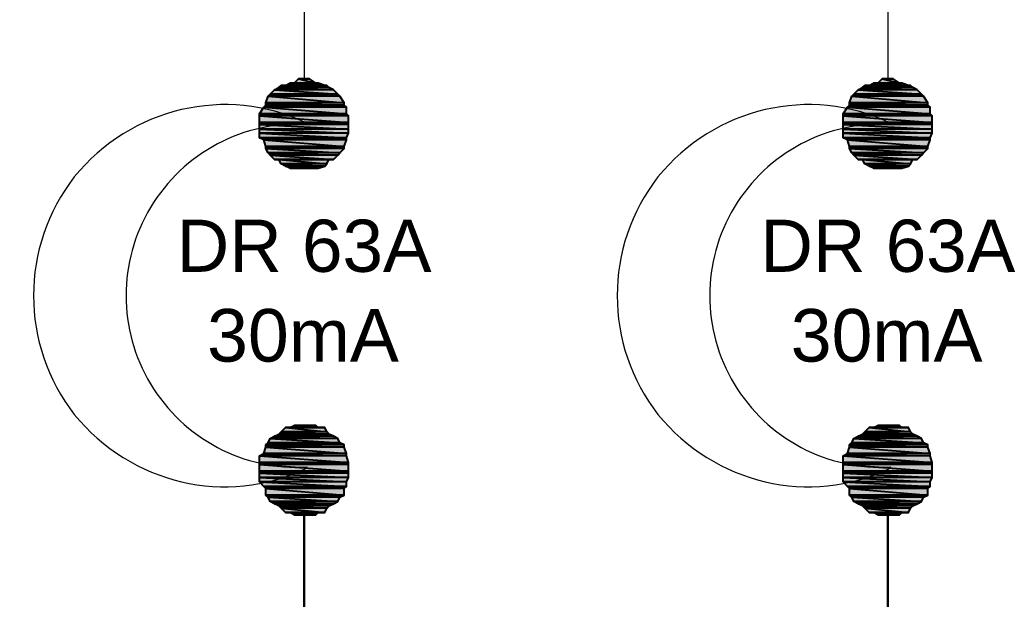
# Model space of a CAD drawing. Header units: millimetres. Extents: x 40 to 176, y -32 to 59.
# Drawn here: x 162.04 to 163.264, y 50.403 to 51.115 of the extents above; entities that cross this region are included whole.
import ezdxf

# ---------------------------------------------------------------- set-up
doc = ezdxf.new("R2010")
doc.units = ezdxf.units.MM
doc.layers.add('13 - Diagrama unifilar', color=7, linetype='Continuous', lineweight=30)
doc.styles.add('Arial0', font='arial.ttf', dxfattribs={"height": 3.14658})

msp = doc.modelspace()

# ---------------------------------------------------------------- hatches: boundary and pattern name
at = {"layer": '13 - Diagrama unifilar', "true_color": 0x000007}
h = msp.add_hatch(color=7, dxfattribs=at)
h.paths.add_polyline_path([(162.3959, 51.0425), (162.3825, 51.0425), (162.4039, 51.0372)])
h.paths.add_polyline_path([(162.3825, 51.0425), (162.4039, 51.0372), (162.3771, 51.0372)])
h = msp.add_hatch(color=7, dxfattribs=at)
h.paths.add_polyline_path([(163.1137, 51.0425), (163.1003, 51.0425), (163.1217, 51.0372)])
h.paths.add_polyline_path([(163.1003, 51.0425), (163.1217, 51.0372), (163.0949, 51.0372)])
h = msp.add_hatch(color=7, dxfattribs=at)
h.paths.add_polyline_path([(162.4253, 51.0291), (162.353, 51.0291), (162.4307, 51.0238)])
h.paths.add_polyline_path([(162.353, 51.0291), (162.4307, 51.0238), (162.3477, 51.0238)])
h = msp.add_hatch(color=7, dxfattribs=at)
h.paths.add_polyline_path([(162.4199, 51.0318), (162.3584, 51.0318), (162.4253, 51.0291)])
h.paths.add_polyline_path([(162.3584, 51.0318), (162.4253, 51.0291), (162.353, 51.0291)])
h = msp.add_hatch(color=7, dxfattribs=at)
h.paths.add_polyline_path([(162.4173, 51.0345), (162.361, 51.0345), (162.4199, 51.0318)])
h.paths.add_polyline_path([(162.361, 51.0345), (162.4199, 51.0318), (162.3584, 51.0318)])
h = msp.add_hatch(color=7, dxfattribs=at)
h.paths.add_polyline_path([(162.4066, 51.0372), (162.3718, 51.0372), (162.4146, 51.0345)])
h.paths.add_polyline_path([(162.3718, 51.0372), (162.4146, 51.0345), (162.3664, 51.0345)])
h = msp.add_hatch(color=7, dxfattribs=at)
h.paths.add_polyline_path([(163.1431, 51.0291), (163.0708, 51.0291), (163.1485, 51.0238)])
h.paths.add_polyline_path([(163.0708, 51.0291), (163.1485, 51.0238), (163.0655, 51.0238)])
h = msp.add_hatch(color=7, dxfattribs=at)
h.paths.add_polyline_path([(163.1378, 51.0318), (163.0762, 51.0318), (163.1431, 51.0291)])
h.paths.add_polyline_path([(163.0762, 51.0318), (163.1431, 51.0291), (163.0708, 51.0291)])
h = msp.add_hatch(color=7, dxfattribs=at)
h.paths.add_polyline_path([(163.1351, 51.0345), (163.0789, 51.0345), (163.1378, 51.0318)])
h.paths.add_polyline_path([(163.0789, 51.0345), (163.1378, 51.0318), (163.0762, 51.0318)])
h = msp.add_hatch(color=7, dxfattribs=at)
h.paths.add_polyline_path([(163.1244, 51.0372), (163.0896, 51.0372), (163.1324, 51.0345)])
h.paths.add_polyline_path([(163.0896, 51.0372), (163.1324, 51.0345), (163.0842, 51.0345)])
h = msp.add_hatch(color=7, dxfattribs=at)
h.paths.add_polyline_path([(162.4333, 51.0211), (162.345, 51.0211), (162.4387, 51.0131)])
h.paths.add_polyline_path([(162.345, 51.0211), (162.4387, 51.0131), (162.3423, 51.0131)])
h = msp.add_hatch(color=7, dxfattribs=at)
h.paths.add_polyline_path([(162.4307, 51.0238), (162.3477, 51.0238), (162.4333, 51.0211)])
h.paths.add_polyline_path([(162.3477, 51.0238), (162.4333, 51.0211), (162.345, 51.0211)])
h = msp.add_hatch(color=7, dxfattribs=at)
h.paths.add_polyline_path([(163.1512, 51.0211), (163.0628, 51.0211), (163.1565, 51.0131)])
h.paths.add_polyline_path([(163.0628, 51.0211), (163.1565, 51.0131), (163.0601, 51.0131)])
h = msp.add_hatch(color=7, dxfattribs=at)
h.paths.add_polyline_path([(163.1485, 51.0238), (163.0655, 51.0238), (163.1512, 51.0211)])
h.paths.add_polyline_path([(163.0655, 51.0238), (163.1512, 51.0211), (163.0628, 51.0211)])
h = msp.add_hatch(color=7, dxfattribs=at)
h.paths.add_polyline_path([(162.4414, 51.0077), (162.3396, 51.0077), (162.4414, 50.9997)])
h.paths.add_polyline_path([(162.3396, 51.0077), (162.4414, 50.9997), (162.3343, 50.9997)])
h = msp.add_hatch(color=7, dxfattribs=at)
h.paths.add_polyline_path([(162.4387, 51.0104), (162.3423, 51.0104), (162.4414, 51.0077)])
h.paths.add_polyline_path([(162.3423, 51.0104), (162.4414, 51.0077), (162.3396, 51.0077)])
h = msp.add_hatch(color=7, dxfattribs=at)
h.paths.add_polyline_path([(162.4387, 51.0131), (162.3423, 51.0131), (162.4387, 51.0104)])
h.paths.add_polyline_path([(162.3423, 51.0131), (162.4387, 51.0104), (162.3423, 51.0104)])
h = msp.add_hatch(color=7, dxfattribs=at)
h.paths.add_polyline_path([(163.1592, 51.0077), (163.0575, 51.0077), (163.1592, 50.9997)])
h.paths.add_polyline_path([(163.0575, 51.0077), (163.1592, 50.9997), (163.0521, 50.9997)])
h = msp.add_hatch(color=7, dxfattribs=at)
h.paths.add_polyline_path([(163.1565, 51.0104), (163.0601, 51.0104), (163.1592, 51.0077)])
h.paths.add_polyline_path([(163.0601, 51.0104), (163.1592, 51.0077), (163.0575, 51.0077)])
h = msp.add_hatch(color=7, dxfattribs=at)
h.paths.add_polyline_path([(163.1565, 51.0131), (163.0601, 51.0131), (163.1565, 51.0104)])
h.paths.add_polyline_path([(163.0601, 51.0131), (163.1565, 51.0104), (163.0601, 51.0104)])
h = msp.add_hatch(color=7, dxfattribs=at)
h.paths.add_polyline_path([(162.4414, 50.9997), (162.3343, 50.9997), (162.444, 50.997)])
h.paths.add_polyline_path([(162.3343, 50.9997), (162.444, 50.997), (162.3343, 50.997)])
h = msp.add_hatch(color=7, dxfattribs=at)
h.paths.add_polyline_path([(162.444, 50.997), (162.3343, 50.997), (162.444, 50.989)])
h.paths.add_polyline_path([(162.3343, 50.997), (162.444, 50.989), (162.3343, 50.989)])
h = msp.add_hatch(color=7, dxfattribs=at)
h.paths.add_polyline_path([(163.1592, 50.9997), (163.0521, 50.9997), (163.1619, 50.997)])
h.paths.add_polyline_path([(163.0521, 50.9997), (163.1619, 50.997), (163.0521, 50.997)])
h = msp.add_hatch(color=7, dxfattribs=at)
h.paths.add_polyline_path([(163.1619, 50.997), (163.0521, 50.997), (163.1619, 50.989)])
h.paths.add_polyline_path([(163.0521, 50.997), (163.1619, 50.989), (163.0521, 50.989)])
h = msp.add_hatch(color=7, dxfattribs=at)
h.paths.add_polyline_path([(162.444, 50.989), (162.3343, 50.989), (162.444, 50.9863)])
h.paths.add_polyline_path([(162.3343, 50.989), (162.444, 50.9863), (162.3343, 50.9863)])
h = msp.add_hatch(color=7, dxfattribs=at)
h.paths.add_polyline_path([(162.444, 50.9863), (162.3343, 50.9863), (162.444, 50.9809)])
h.paths.add_polyline_path([(162.3343, 50.9863), (162.444, 50.9809), (162.3343, 50.9809)])
h = msp.add_hatch(color=7, dxfattribs=at)
h.paths.add_polyline_path([(162.444, 50.9809), (162.3343, 50.9809), (162.444, 50.9756)])
h.paths.add_polyline_path([(162.3343, 50.9809), (162.444, 50.9756), (162.3343, 50.9756)])
h = msp.add_hatch(color=7, dxfattribs=at)
h.paths.add_polyline_path([(163.1619, 50.989), (163.0521, 50.989), (163.1619, 50.9863)])
h.paths.add_polyline_path([(163.0521, 50.989), (163.1619, 50.9863), (163.0521, 50.9863)])
h = msp.add_hatch(color=7, dxfattribs=at)
h.paths.add_polyline_path([(163.1619, 50.9863), (163.0521, 50.9863), (163.1619, 50.9809)])
h.paths.add_polyline_path([(163.0521, 50.9863), (163.1619, 50.9809), (163.0521, 50.9809)])
h = msp.add_hatch(color=7, dxfattribs=at)
h.paths.add_polyline_path([(163.1619, 50.9809), (163.0521, 50.9809), (163.1619, 50.9756)])
h.paths.add_polyline_path([(163.0521, 50.9809), (163.1619, 50.9756), (163.0521, 50.9756)])
h = msp.add_hatch(color=7, dxfattribs=at)
h.paths.add_polyline_path([(162.444, 50.9756), (162.3343, 50.9756), (162.4414, 50.9702)])
h.paths.add_polyline_path([(162.3343, 50.9756), (162.4414, 50.9702), (162.3343, 50.9702)])
h = msp.add_hatch(color=7, dxfattribs=at)
h.paths.add_polyline_path([(162.4414, 50.9702), (162.3343, 50.9702), (162.4414, 50.9675)])
h.paths.add_polyline_path([(162.3343, 50.9702), (162.4414, 50.9675), (162.3396, 50.9675)])
h = msp.add_hatch(color=7, dxfattribs=at)
h.paths.add_polyline_path([(162.4414, 50.9675), (162.3396, 50.9675), (162.4387, 50.9595)])
h.paths.add_polyline_path([(162.3396, 50.9675), (162.4387, 50.9595), (162.3423, 50.9595)])
h = msp.add_hatch(color=7, dxfattribs=at)
h.paths.add_polyline_path([(163.1619, 50.9756), (163.0521, 50.9756), (163.1592, 50.9702)])
h.paths.add_polyline_path([(163.0521, 50.9756), (163.1592, 50.9702), (163.0521, 50.9702)])
h = msp.add_hatch(color=7, dxfattribs=at)
h.paths.add_polyline_path([(163.1592, 50.9702), (163.0521, 50.9702), (163.1592, 50.9675)])
h.paths.add_polyline_path([(163.0521, 50.9702), (163.1592, 50.9675), (163.0575, 50.9675)])
h = msp.add_hatch(color=7, dxfattribs=at)
h.paths.add_polyline_path([(163.1592, 50.9675), (163.0575, 50.9675), (163.1565, 50.9595)])
h.paths.add_polyline_path([(163.0575, 50.9675), (163.1565, 50.9595), (163.0601, 50.9595)])
h = msp.add_hatch(color=7, dxfattribs=at)
h.paths.add_polyline_path([(162.4387, 50.9595), (162.3423, 50.9595), (162.4387, 50.9568)])
h.paths.add_polyline_path([(162.3423, 50.9595), (162.4387, 50.9568), (162.3423, 50.9568)])
h = msp.add_hatch(color=7, dxfattribs=at)
h.paths.add_polyline_path([(162.4387, 50.9568), (162.3423, 50.9568), (162.4333, 50.9515)])
h.paths.add_polyline_path([(162.3423, 50.9568), (162.4333, 50.9515), (162.345, 50.9515)])
h = msp.add_hatch(color=7, dxfattribs=at)
h.paths.add_polyline_path([(163.1565, 50.9595), (163.0601, 50.9595), (163.1565, 50.9568)])
h.paths.add_polyline_path([(163.0601, 50.9595), (163.1565, 50.9568), (163.0601, 50.9568)])
h = msp.add_hatch(color=7, dxfattribs=at)
h.paths.add_polyline_path([(163.1565, 50.9568), (163.0601, 50.9568), (163.1512, 50.9515)])
h.paths.add_polyline_path([(163.0601, 50.9568), (163.1512, 50.9515), (163.0628, 50.9515)])
h = msp.add_hatch(color=7, dxfattribs=at)
h.paths.add_polyline_path([(162.4333, 50.9515), (162.345, 50.9515), (162.4307, 50.9488)])
h.paths.add_polyline_path([(162.345, 50.9515), (162.4307, 50.9488), (162.3477, 50.9488)])
h = msp.add_hatch(color=7, dxfattribs=at)
h.paths.add_polyline_path([(162.4307, 50.9488), (162.3477, 50.9488), (162.4253, 50.9434)])
h.paths.add_polyline_path([(162.3477, 50.9488), (162.4253, 50.9434), (162.353, 50.9434)])
h = msp.add_hatch(color=7, dxfattribs=at)
h.paths.add_polyline_path([(162.4199, 50.9434), (162.3584, 50.9434), (162.4173, 50.9381)])
h.paths.add_polyline_path([(162.3584, 50.9434), (162.4173, 50.9381), (162.361, 50.9381)])
h = msp.add_hatch(color=7, dxfattribs=at)
h.paths.add_polyline_path([(163.1512, 50.9515), (163.0628, 50.9515), (163.1485, 50.9488)])
h.paths.add_polyline_path([(163.0628, 50.9515), (163.1485, 50.9488), (163.0655, 50.9488)])
h = msp.add_hatch(color=7, dxfattribs=at)
h.paths.add_polyline_path([(163.1485, 50.9488), (163.0655, 50.9488), (163.1431, 50.9434)])
h.paths.add_polyline_path([(163.0655, 50.9488), (163.1431, 50.9434), (163.0708, 50.9434)])
h = msp.add_hatch(color=7, dxfattribs=at)
h.paths.add_polyline_path([(163.1378, 50.9434), (163.0762, 50.9434), (163.1351, 50.9381)])
h.paths.add_polyline_path([(163.0762, 50.9434), (163.1351, 50.9381), (163.0789, 50.9381)])
h = msp.add_hatch(color=7, dxfattribs=at)
h.paths.add_polyline_path([(162.4173, 50.9381), (162.361, 50.9381), (162.4146, 50.9354)])
h.paths.add_polyline_path([(162.361, 50.9381), (162.4146, 50.9354), (162.3664, 50.9354)])
h = msp.add_hatch(color=7, dxfattribs=at)
h.paths.add_polyline_path([(162.4146, 50.9354), (162.3664, 50.9354), (162.4066, 50.9327)])
h.paths.add_polyline_path([(162.3664, 50.9354), (162.4066, 50.9327), (162.3718, 50.9327)])
h = msp.add_hatch(color=7, dxfattribs=at)
h.paths.add_polyline_path([(163.1351, 50.9381), (163.0789, 50.9381), (163.1324, 50.9354)])
h.paths.add_polyline_path([(163.0789, 50.9381), (163.1324, 50.9354), (163.0842, 50.9354)])
h = msp.add_hatch(color=7, dxfattribs=at)
h.paths.add_polyline_path([(163.1324, 50.9354), (163.0842, 50.9354), (163.1244, 50.9327)])
h.paths.add_polyline_path([(163.0842, 50.9354), (163.1244, 50.9327), (163.0896, 50.9327)])
h = msp.add_hatch(color=7, dxfattribs=at)
h.paths.add_polyline_path([(162.4146, 50.6141), (162.3664, 50.6141), (162.4173, 50.6088)])
h.paths.add_polyline_path([(162.3664, 50.6141), (162.4173, 50.6088), (162.361, 50.6088)])
h = msp.add_hatch(color=7, dxfattribs=at)
h.paths.add_polyline_path([(162.4039, 50.6168), (162.3771, 50.6168), (162.4066, 50.6141)])
h.paths.add_polyline_path([(162.3771, 50.6168), (162.4066, 50.6141), (162.3718, 50.6141)])
h = msp.add_hatch(color=7, dxfattribs=at)
h.paths.add_polyline_path([(163.1324, 50.6141), (163.0842, 50.6141), (163.1351, 50.6088)])
h.paths.add_polyline_path([(163.0842, 50.6141), (163.1351, 50.6088), (163.0789, 50.6088)])
h = msp.add_hatch(color=7, dxfattribs=at)
h.paths.add_polyline_path([(163.1217, 50.6168), (163.0949, 50.6168), (163.1244, 50.6141)])
h.paths.add_polyline_path([(163.0949, 50.6168), (163.1244, 50.6141), (163.0896, 50.6141)])
h = msp.add_hatch(color=7, dxfattribs=at)
h.paths.add_polyline_path([(162.4307, 50.6007), (162.3477, 50.6007), (162.4333, 50.5954)])
h.paths.add_polyline_path([(162.3477, 50.6007), (162.4333, 50.5954), (162.345, 50.5954)])
h = msp.add_hatch(color=7, dxfattribs=at)
h.paths.add_polyline_path([(162.4253, 50.6034), (162.353, 50.6034), (162.4307, 50.6007)])
h.paths.add_polyline_path([(162.353, 50.6034), (162.4307, 50.6007), (162.3477, 50.6007)])
h = msp.add_hatch(color=7, dxfattribs=at)
h.paths.add_polyline_path([(162.4199, 50.6061), (162.3584, 50.6061), (162.4253, 50.6034)])
h.paths.add_polyline_path([(162.3584, 50.6061), (162.4253, 50.6034), (162.353, 50.6034)])
h = msp.add_hatch(color=7, dxfattribs=at)
h.paths.add_polyline_path([(162.4173, 50.6088), (162.361, 50.6088), (162.4199, 50.6061)])
h.paths.add_polyline_path([(162.361, 50.6088), (162.4199, 50.6061), (162.3584, 50.6061)])
h = msp.add_hatch(color=7, dxfattribs=at)
h.paths.add_polyline_path([(163.1485, 50.6007), (163.0655, 50.6007), (163.1512, 50.5954)])
h.paths.add_polyline_path([(163.0655, 50.6007), (163.1512, 50.5954), (163.0628, 50.5954)])
h = msp.add_hatch(color=7, dxfattribs=at)
h.paths.add_polyline_path([(163.1431, 50.6034), (163.0708, 50.6034), (163.1485, 50.6007)])
h.paths.add_polyline_path([(163.0708, 50.6034), (163.1485, 50.6007), (163.0655, 50.6007)])
h = msp.add_hatch(color=7, dxfattribs=at)
h.paths.add_polyline_path([(163.1378, 50.6061), (163.0762, 50.6061), (163.1431, 50.6034)])
h.paths.add_polyline_path([(163.0762, 50.6061), (163.1431, 50.6034), (163.0708, 50.6034)])
h = msp.add_hatch(color=7, dxfattribs=at)
h.paths.add_polyline_path([(163.1351, 50.6088), (163.0789, 50.6088), (163.1378, 50.6061)])
h.paths.add_polyline_path([(163.0789, 50.6088), (163.1378, 50.6061), (163.0762, 50.6061)])
h = msp.add_hatch(color=7, dxfattribs=at)
h.paths.add_polyline_path([(162.4387, 50.59), (162.3423, 50.59), (162.4414, 50.582)])
h.paths.add_polyline_path([(162.3423, 50.59), (162.4414, 50.582), (162.3396, 50.582)])
h = msp.add_hatch(color=7, dxfattribs=at)
h.paths.add_polyline_path([(162.4333, 50.5954), (162.345, 50.5954), (162.4387, 50.5927)])
h.paths.add_polyline_path([(162.345, 50.5954), (162.4387, 50.5927), (162.3423, 50.5927)])
h = msp.add_hatch(color=7, dxfattribs=at)
h.paths.add_polyline_path([(162.4387, 50.5927), (162.3423, 50.5927), (162.4387, 50.59)])
h.paths.add_polyline_path([(162.3423, 50.5927), (162.4387, 50.59), (162.3423, 50.59)])
h = msp.add_hatch(color=7, dxfattribs=at)
h.paths.add_polyline_path([(163.1565, 50.59), (163.0601, 50.59), (163.1592, 50.582)])
h.paths.add_polyline_path([(163.0601, 50.59), (163.1592, 50.582), (163.0575, 50.582)])
h = msp.add_hatch(color=7, dxfattribs=at)
h.paths.add_polyline_path([(163.1512, 50.5954), (163.0628, 50.5954), (163.1565, 50.5927)])
h.paths.add_polyline_path([(163.0628, 50.5954), (163.1565, 50.5927), (163.0601, 50.5927)])
h = msp.add_hatch(color=7, dxfattribs=at)
h.paths.add_polyline_path([(163.1565, 50.5927), (163.0601, 50.5927), (163.1565, 50.59)])
h.paths.add_polyline_path([(163.0601, 50.5927), (163.1565, 50.59), (163.0601, 50.59)])
h = msp.add_hatch(color=7, dxfattribs=at)
h.paths.add_polyline_path([(162.4414, 50.582), (162.3396, 50.582), (162.4414, 50.5793)])
h.paths.add_polyline_path([(162.3396, 50.582), (162.4414, 50.5793), (162.3343, 50.5793)])
h = msp.add_hatch(color=7, dxfattribs=at)
h.paths.add_polyline_path([(162.4414, 50.5793), (162.3343, 50.5793), (162.444, 50.5713)])
h.paths.add_polyline_path([(162.3343, 50.5793), (162.444, 50.5713), (162.3343, 50.5713)])
h = msp.add_hatch(color=7, dxfattribs=at)
h.paths.add_polyline_path([(163.1592, 50.582), (163.0575, 50.582), (163.1592, 50.5793)])
h.paths.add_polyline_path([(163.0575, 50.582), (163.1592, 50.5793), (163.0521, 50.5793)])
h = msp.add_hatch(color=7, dxfattribs=at)
h.paths.add_polyline_path([(163.1592, 50.5793), (163.0521, 50.5793), (163.1619, 50.5713)])
h.paths.add_polyline_path([(163.0521, 50.5793), (163.1619, 50.5713), (163.0521, 50.5713)])
h = msp.add_hatch(color=7, dxfattribs=at)
h.paths.add_polyline_path([(162.444, 50.5713), (162.3343, 50.5713), (162.444, 50.5686)])
h.paths.add_polyline_path([(162.3343, 50.5713), (162.444, 50.5686), (162.3343, 50.5686)])
h = msp.add_hatch(color=7, dxfattribs=at)
h.paths.add_polyline_path([(162.444, 50.5686), (162.3343, 50.5686), (162.444, 50.5606)])
h.paths.add_polyline_path([(162.3343, 50.5686), (162.444, 50.5606), (162.3343, 50.5606)])
h = msp.add_hatch(color=7, dxfattribs=at)
h.paths.add_polyline_path([(163.1619, 50.5713), (163.0521, 50.5713), (163.1619, 50.5686)])
h.paths.add_polyline_path([(163.0521, 50.5713), (163.1619, 50.5686), (163.0521, 50.5686)])
h = msp.add_hatch(color=7, dxfattribs=at)
h.paths.add_polyline_path([(163.1619, 50.5686), (163.0521, 50.5686), (163.1619, 50.5606)])
h.paths.add_polyline_path([(163.0521, 50.5686), (163.1619, 50.5606), (163.0521, 50.5606)])
h = msp.add_hatch(color=7, dxfattribs=at)
h.paths.add_polyline_path([(162.444, 50.5606), (162.3343, 50.5606), (162.444, 50.5579)])
h.paths.add_polyline_path([(162.3343, 50.5606), (162.444, 50.5579), (162.3343, 50.5579)])
h = msp.add_hatch(color=7, dxfattribs=at)
h.paths.add_polyline_path([(162.444, 50.5579), (162.3343, 50.5579), (162.444, 50.5526)])
h.paths.add_polyline_path([(162.3343, 50.5579), (162.444, 50.5526), (162.3343, 50.5526)])
h = msp.add_hatch(color=7, dxfattribs=at)
h.paths.add_polyline_path([(162.444, 50.5526), (162.3343, 50.5526), (162.4414, 50.5472)])
h.paths.add_polyline_path([(162.3343, 50.5526), (162.4414, 50.5472), (162.3343, 50.5472)])
h = msp.add_hatch(color=7, dxfattribs=at)
h.paths.add_polyline_path([(163.1619, 50.5606), (163.0521, 50.5606), (163.1619, 50.5579)])
h.paths.add_polyline_path([(163.0521, 50.5606), (163.1619, 50.5579), (163.0521, 50.5579)])
h = msp.add_hatch(color=7, dxfattribs=at)
h.paths.add_polyline_path([(163.1619, 50.5579), (163.0521, 50.5579), (163.1619, 50.5526)])
h.paths.add_polyline_path([(163.0521, 50.5579), (163.1619, 50.5526), (163.0521, 50.5526)])
h = msp.add_hatch(color=7, dxfattribs=at)
h.paths.add_polyline_path([(163.1619, 50.5526), (163.0521, 50.5526), (163.1592, 50.5472)])
h.paths.add_polyline_path([(163.0521, 50.5526), (163.1592, 50.5472), (163.0521, 50.5472)])
h = msp.add_hatch(color=7, dxfattribs=at)
h.paths.add_polyline_path([(162.4414, 50.5472), (162.3343, 50.5472), (162.4414, 50.5418)])
h.paths.add_polyline_path([(162.3343, 50.5472), (162.4414, 50.5418), (162.3396, 50.5418)])
h = msp.add_hatch(color=7, dxfattribs=at)
h.paths.add_polyline_path([(162.4414, 50.5418), (162.3396, 50.5418), (162.4387, 50.5392)])
h.paths.add_polyline_path([(162.3396, 50.5418), (162.4387, 50.5392), (162.3423, 50.5392)])
h = msp.add_hatch(color=7, dxfattribs=at)
h.paths.add_polyline_path([(162.4387, 50.5392), (162.3423, 50.5392), (162.4387, 50.5311)])
h.paths.add_polyline_path([(162.3423, 50.5392), (162.4387, 50.5311), (162.3423, 50.5311)])
h = msp.add_hatch(color=7, dxfattribs=at)
h.paths.add_polyline_path([(163.1592, 50.5472), (163.0521, 50.5472), (163.1592, 50.5418)])
h.paths.add_polyline_path([(163.0521, 50.5472), (163.1592, 50.5418), (163.0575, 50.5418)])
h = msp.add_hatch(color=7, dxfattribs=at)
h.paths.add_polyline_path([(163.1592, 50.5418), (163.0575, 50.5418), (163.1565, 50.5392)])
h.paths.add_polyline_path([(163.0575, 50.5418), (163.1565, 50.5392), (163.0601, 50.5392)])
h = msp.add_hatch(color=7, dxfattribs=at)
h.paths.add_polyline_path([(163.1565, 50.5392), (163.0601, 50.5392), (163.1565, 50.5311)])
h.paths.add_polyline_path([(163.0601, 50.5392), (163.1565, 50.5311), (163.0601, 50.5311)])
h = msp.add_hatch(color=7, dxfattribs=at)
h.paths.add_polyline_path([(162.4387, 50.5311), (162.3423, 50.5311), (162.4333, 50.5285)])
h.paths.add_polyline_path([(162.3423, 50.5311), (162.4333, 50.5285), (162.345, 50.5285)])
h = msp.add_hatch(color=7, dxfattribs=at)
h.paths.add_polyline_path([(162.4333, 50.5285), (162.345, 50.5285), (162.4307, 50.5231)])
h.paths.add_polyline_path([(162.345, 50.5285), (162.4307, 50.5231), (162.3477, 50.5231)])
h = msp.add_hatch(color=7, dxfattribs=at)
h.paths.add_polyline_path([(163.1565, 50.5311), (163.0601, 50.5311), (163.1512, 50.5285)])
h.paths.add_polyline_path([(163.0601, 50.5311), (163.1512, 50.5285), (163.0628, 50.5285)])
h = msp.add_hatch(color=7, dxfattribs=at)
h.paths.add_polyline_path([(163.1512, 50.5285), (163.0628, 50.5285), (163.1485, 50.5231)])
h.paths.add_polyline_path([(163.0628, 50.5285), (163.1485, 50.5231), (163.0655, 50.5231)])
h = msp.add_hatch(color=7, dxfattribs=at)
h.paths.add_polyline_path([(162.4307, 50.5231), (162.3477, 50.5231), (162.4253, 50.5204)])
h.paths.add_polyline_path([(162.3477, 50.5231), (162.4253, 50.5204), (162.353, 50.5204)])
h = msp.add_hatch(color=7, dxfattribs=at)
h.paths.add_polyline_path([(162.4253, 50.5204), (162.353, 50.5204), (162.4199, 50.5177)])
h.paths.add_polyline_path([(162.353, 50.5204), (162.4199, 50.5177), (162.3584, 50.5177)])
h = msp.add_hatch(color=7, dxfattribs=at)
h.paths.add_polyline_path([(162.4199, 50.5177), (162.3584, 50.5177), (162.4173, 50.5151)])
h.paths.add_polyline_path([(162.3584, 50.5177), (162.4173, 50.5151), (162.361, 50.5151)])
h = msp.add_hatch(color=7, dxfattribs=at)
h.paths.add_polyline_path([(162.4173, 50.5151), (162.361, 50.5151), (162.4146, 50.5097)])
h.paths.add_polyline_path([(162.361, 50.5151), (162.4146, 50.5097), (162.3664, 50.5097)])
h = msp.add_hatch(color=7, dxfattribs=at)
h.paths.add_polyline_path([(163.1485, 50.5231), (163.0655, 50.5231), (163.1431, 50.5204)])
h.paths.add_polyline_path([(163.0655, 50.5231), (163.1431, 50.5204), (163.0708, 50.5204)])
h = msp.add_hatch(color=7, dxfattribs=at)
h.paths.add_polyline_path([(163.1431, 50.5204), (163.0708, 50.5204), (163.1378, 50.5177)])
h.paths.add_polyline_path([(163.0708, 50.5204), (163.1378, 50.5177), (163.0762, 50.5177)])
h = msp.add_hatch(color=7, dxfattribs=at)
h.paths.add_polyline_path([(163.1378, 50.5177), (163.0762, 50.5177), (163.1351, 50.5151)])
h.paths.add_polyline_path([(163.0762, 50.5177), (163.1351, 50.5151), (163.0789, 50.5151)])
h = msp.add_hatch(color=7, dxfattribs=at)
h.paths.add_polyline_path([(163.1351, 50.5151), (163.0789, 50.5151), (163.1324, 50.5097)])
h.paths.add_polyline_path([(163.0789, 50.5151), (163.1324, 50.5097), (163.0842, 50.5097)])
h = msp.add_hatch(color=7, dxfattribs=at)
h.paths.add_polyline_path([(162.4066, 50.5097), (162.3718, 50.5097), (162.4039, 50.507)])
h.paths.add_polyline_path([(162.3718, 50.5097), (162.4039, 50.507), (162.3771, 50.507)])
h = msp.add_hatch(color=7, dxfattribs=at)
h.paths.add_polyline_path([(163.1244, 50.5097), (163.0896, 50.5097), (163.1217, 50.507)])
h.paths.add_polyline_path([(163.0896, 50.5097), (163.1217, 50.507), (163.0949, 50.507)])

# ---------------------------------------------------------------- linework, layer by layer
at = {"layer": '13 - Diagrama unifilar'}
for p, q in [((162.3892, 50.507), (162.3892, 50.2061)), ((163.107, 50.507), (163.107, 50.2061))]:
    msp.add_line(p, q, dxfattribs=at)
at = {"layer": '13 - Diagrama unifilar', "color": 7, "linetype": 'Continuous', "lineweight": 9, "true_color": 0x000007}
for points in [[(162.3892, 51.9573), (162.3892, 51.0425), (162.3892, 51.0425)], [(163.107, 51.9573), (163.107, 51.0425), (163.107, 51.0425)]]:
    msp.add_lwpolyline(points, dxfattribs=at)
at = {"layer": '13 - Diagrama unifilar', "color": 7, "linetype": 'Continuous', "lineweight": -2, "true_color": 0x000007}
for points in [[(162.3825, 51.0425), (162.4039, 51.0372), (162.3771, 51.0372)], [(162.3932, 51.0425), (162.3959, 51.0425), (162.3825, 51.0425)], [(162.3959, 51.0425), (162.3825, 51.0425), (162.4039, 51.0372)], [(163.1003, 51.0425), (163.1217, 51.0372), (163.0949, 51.0372)], [(163.111, 51.0425), (163.1137, 51.0425), (163.1003, 51.0425)], [(163.1137, 51.0425), (163.1003, 51.0425), (163.1217, 51.0372)], [(162.353, 51.0291), (162.4307, 51.0238), (162.3477, 51.0238)], [(162.3584, 51.0318), (162.4253, 51.0291), (162.353, 51.0291)], [(162.4253, 51.0291), (162.353, 51.0291), (162.4307, 51.0238)], [(162.361, 51.0345), (162.4199, 51.0318), (162.3584, 51.0318)], [(162.4199, 51.0318), (162.3584, 51.0318), (162.4253, 51.0291)], [(162.3664, 51.0345), (162.4173, 51.0345), (162.361, 51.0345)], [(162.4173, 51.0345), (162.361, 51.0345), (162.4199, 51.0318)], [(162.3718, 51.0372), (162.4146, 51.0345), (162.3664, 51.0345)], [(162.4146, 51.0345), (162.3664, 51.0345), (162.4173, 51.0345)], [(162.3771, 51.0372), (162.4066, 51.0372), (162.3718, 51.0372)], [(162.4066, 51.0372), (162.3718, 51.0372), (162.4146, 51.0345)], [(162.4039, 51.0372), (162.3771, 51.0372), (162.4066, 51.0372)], [(163.0708, 51.0291), (163.1485, 51.0238), (163.0655, 51.0238)], [(163.0762, 51.0318), (163.1431, 51.0291), (163.0708, 51.0291)], [(163.1431, 51.0291), (163.0708, 51.0291), (163.1485, 51.0238)], [(163.0789, 51.0345), (163.1378, 51.0318), (163.0762, 51.0318)], [(163.1378, 51.0318), (163.0762, 51.0318), (163.1431, 51.0291)], [(163.0842, 51.0345), (163.1351, 51.0345), (163.0789, 51.0345)], [(163.1351, 51.0345), (163.0789, 51.0345), (163.1378, 51.0318)], [(163.0896, 51.0372), (163.1324, 51.0345), (163.0842, 51.0345)], [(163.1324, 51.0345), (163.0842, 51.0345), (163.1351, 51.0345)], [(163.0949, 51.0372), (163.1244, 51.0372), (163.0896, 51.0372)], [(163.1244, 51.0372), (163.0896, 51.0372), (163.1324, 51.0345)], [(163.1217, 51.0372), (163.0949, 51.0372), (163.1244, 51.0372)], [(162.345, 51.0211), (162.4387, 51.0131), (162.3423, 51.0131)], [(162.3477, 51.0238), (162.4333, 51.0211), (162.345, 51.0211)], [(162.4333, 51.0211), (162.345, 51.0211), (162.4387, 51.0131)], [(162.4307, 51.0238), (162.3477, 51.0238), (162.4333, 51.0211)], [(163.0628, 51.0211), (163.1565, 51.0131), (163.0601, 51.0131)], [(163.0655, 51.0238), (163.1512, 51.0211), (163.0628, 51.0211)], [(163.1512, 51.0211), (163.0628, 51.0211), (163.1565, 51.0131)], [(163.1485, 51.0238), (163.0655, 51.0238), (163.1512, 51.0211)], [(162.3396, 51.0077), (162.4414, 50.9997), (162.3343, 50.9997)], [(162.3423, 51.0104), (162.4414, 51.0077), (162.3396, 51.0077)], [(162.4414, 51.0077), (162.3396, 51.0077), (162.4414, 50.9997)], [(162.4387, 51.0131), (162.3423, 51.0131), (162.4387, 51.0104)], [(162.3423, 51.0131), (162.4387, 51.0104), (162.3423, 51.0104)], [(162.4387, 51.0104), (162.3423, 51.0104), (162.4414, 51.0077)], [(163.0575, 51.0077), (163.1592, 50.9997), (163.0521, 50.9997)], [(163.0601, 51.0104), (163.1592, 51.0077), (163.0575, 51.0077)], [(163.1592, 51.0077), (163.0575, 51.0077), (163.1592, 50.9997)], [(163.1565, 51.0131), (163.0601, 51.0131), (163.1565, 51.0104)], [(163.0601, 51.0131), (163.1565, 51.0104), (163.0601, 51.0104)], [(163.1565, 51.0104), (163.0601, 51.0104), (163.1592, 51.0077)], [(162.4414, 50.9997), (162.3343, 50.9997), (162.444, 50.997)], [(162.3343, 50.9997), (162.444, 50.997), (162.3343, 50.997)], [(162.444, 50.997), (162.3343, 50.997), (162.444, 50.989)], [(162.3343, 50.997), (162.444, 50.989), (162.3343, 50.989)], [(163.1592, 50.9997), (163.0521, 50.9997), (163.1619, 50.997)], [(163.0521, 50.9997), (163.1619, 50.997), (163.0521, 50.997)], [(163.1619, 50.997), (163.0521, 50.997), (163.1619, 50.989)], [(163.0521, 50.997), (163.1619, 50.989), (163.0521, 50.989)], [(162.444, 50.989), (162.3343, 50.989), (162.444, 50.9863)], [(162.3343, 50.989), (162.444, 50.9863), (162.3343, 50.9863)], [(162.444, 50.9863), (162.3343, 50.9863), (162.444, 50.9809)], [(162.3343, 50.9863), (162.444, 50.9809), (162.3343, 50.9809)], [(162.444, 50.9809), (162.3343, 50.9809), (162.444, 50.9756)], [(162.3343, 50.9809), (162.444, 50.9756), (162.3343, 50.9756)], [(163.1619, 50.989), (163.0521, 50.989), (163.1619, 50.9863)], [(163.0521, 50.989), (163.1619, 50.9863), (163.0521, 50.9863)], [(163.1619, 50.9863), (163.0521, 50.9863), (163.1619, 50.9809)], [(163.0521, 50.9863), (163.1619, 50.9809), (163.0521, 50.9809)], [(163.1619, 50.9809), (163.0521, 50.9809), (163.1619, 50.9756)], [(163.0521, 50.9809), (163.1619, 50.9756), (163.0521, 50.9756)], [(162.444, 50.9756), (162.3343, 50.9756), (162.4414, 50.9702)], [(162.3343, 50.9756), (162.4414, 50.9702), (162.3343, 50.9702)], [(162.4414, 50.9702), (162.3343, 50.9702), (162.4414, 50.9675)], [(162.3343, 50.9702), (162.4414, 50.9675), (162.3396, 50.9675)], [(162.4414, 50.9675), (162.3396, 50.9675), (162.4387, 50.9595)], [(162.3396, 50.9675), (162.4387, 50.9595), (162.3423, 50.9595)], [(163.1619, 50.9756), (163.0521, 50.9756), (163.1592, 50.9702)], [(163.0521, 50.9756), (163.1592, 50.9702), (163.0521, 50.9702)], [(163.1592, 50.9702), (163.0521, 50.9702), (163.1592, 50.9675)], [(163.0521, 50.9702), (163.1592, 50.9675), (163.0575, 50.9675)], [(163.1592, 50.9675), (163.0575, 50.9675), (163.1565, 50.9595)], [(163.0575, 50.9675), (163.1565, 50.9595), (163.0601, 50.9595)], [(162.4387, 50.9595), (162.3423, 50.9595), (162.4387, 50.9568)], [(162.3423, 50.9595), (162.4387, 50.9568), (162.3423, 50.9568)], [(162.4387, 50.9568), (162.3423, 50.9568), (162.4333, 50.9515)], [(162.3423, 50.9568), (162.4333, 50.9515), (162.345, 50.9515)], [(163.1565, 50.9595), (163.0601, 50.9595), (163.1565, 50.9568)], [(163.0601, 50.9595), (163.1565, 50.9568), (163.0601, 50.9568)], [(163.1565, 50.9568), (163.0601, 50.9568), (163.1512, 50.9515)], [(163.0601, 50.9568), (163.1512, 50.9515), (163.0628, 50.9515)], [(162.4333, 50.9515), (162.345, 50.9515), (162.4307, 50.9488)], [(162.345, 50.9515), (162.4307, 50.9488), (162.3477, 50.9488)], [(162.4307, 50.9488), (162.3477, 50.9488), (162.4253, 50.9434)], [(162.3477, 50.9488), (162.4253, 50.9434), (162.353, 50.9434)], [(162.4253, 50.9434), (162.353, 50.9434), (162.4199, 50.9434)], [(162.353, 50.9434), (162.4199, 50.9434), (162.3584, 50.9434)], [(162.4199, 50.9434), (162.3584, 50.9434), (162.4173, 50.9381)], [(162.3584, 50.9434), (162.4173, 50.9381), (162.361, 50.9381)], [(163.1512, 50.9515), (163.0628, 50.9515), (163.1485, 50.9488)], [(163.0628, 50.9515), (163.1485, 50.9488), (163.0655, 50.9488)], [(163.1485, 50.9488), (163.0655, 50.9488), (163.1431, 50.9434)], [(163.0655, 50.9488), (163.1431, 50.9434), (163.0708, 50.9434)], [(163.1431, 50.9434), (163.0708, 50.9434), (163.1378, 50.9434)], [(163.0708, 50.9434), (163.1378, 50.9434), (163.0762, 50.9434)], [(163.1378, 50.9434), (163.0762, 50.9434), (163.1351, 50.9381)], [(163.0762, 50.9434), (163.1351, 50.9381), (163.0789, 50.9381)], [(162.4173, 50.9381), (162.361, 50.9381), (162.4146, 50.9354)], [(162.361, 50.9381), (162.4146, 50.9354), (162.3664, 50.9354)], [(162.4146, 50.9354), (162.3664, 50.9354), (162.4066, 50.9327)], [(162.3664, 50.9354), (162.4066, 50.9327), (162.3718, 50.9327)], [(162.4066, 50.9327), (162.3718, 50.9327), (162.4039, 50.9327)], [(162.3718, 50.9327), (162.4039, 50.9327), (162.3771, 50.9327)], [(162.3771, 50.9327), (162.3825, 50.9327), (162.3959, 50.9327)], [(162.3771, 50.9327), (162.4039, 50.9327), (162.3959, 50.9327)], [(162.3825, 50.9327), (162.3959, 50.9327), (162.3932, 50.9327)], [(163.1351, 50.9381), (163.0789, 50.9381), (163.1324, 50.9354)], [(163.0789, 50.9381), (163.1324, 50.9354), (163.0842, 50.9354)], [(163.1324, 50.9354), (163.0842, 50.9354), (163.1244, 50.9327)], [(163.0842, 50.9354), (163.1244, 50.9327), (163.0896, 50.9327)], [(163.1244, 50.9327), (163.0896, 50.9327), (163.1217, 50.9327)], [(163.0896, 50.9327), (163.1217, 50.9327), (163.0949, 50.9327)], [(163.0949, 50.9327), (163.1003, 50.9327), (163.1137, 50.9327)], [(163.0949, 50.9327), (163.1217, 50.9327), (163.1137, 50.9327)], [(163.1003, 50.9327), (163.1137, 50.9327), (163.111, 50.9327)], [(162.3664, 50.6141), (162.4173, 50.6088), (162.361, 50.6088)], [(162.3718, 50.6141), (162.4146, 50.6141), (162.3664, 50.6141)], [(162.4146, 50.6141), (162.3664, 50.6141), (162.4173, 50.6088)], [(162.3771, 50.6168), (162.4066, 50.6141), (162.3718, 50.6141)], [(162.4066, 50.6141), (162.3718, 50.6141), (162.4146, 50.6141)], [(162.3825, 50.6168), (162.4039, 50.6168), (162.3771, 50.6168)], [(162.4039, 50.6168), (162.3771, 50.6168), (162.4066, 50.6141)], [(162.3932, 50.6168), (162.3959, 50.6168), (162.3825, 50.6168)], [(162.3959, 50.6168), (162.3825, 50.6168), (162.4039, 50.6168)], [(163.0842, 50.6141), (163.1351, 50.6088), (163.0789, 50.6088)], [(163.0896, 50.6141), (163.1324, 50.6141), (163.0842, 50.6141)], [(163.1324, 50.6141), (163.0842, 50.6141), (163.1351, 50.6088)], [(163.0949, 50.6168), (163.1244, 50.6141), (163.0896, 50.6141)], [(163.1244, 50.6141), (163.0896, 50.6141), (163.1324, 50.6141)], [(163.1003, 50.6168), (163.1217, 50.6168), (163.0949, 50.6168)], [(163.1217, 50.6168), (163.0949, 50.6168), (163.1244, 50.6141)], [(163.111, 50.6168), (163.1137, 50.6168), (163.1003, 50.6168)], [(163.1137, 50.6168), (163.1003, 50.6168), (163.1217, 50.6168)], [(162.3477, 50.6007), (162.4333, 50.5954), (162.345, 50.5954)], [(162.353, 50.6034), (162.4307, 50.6007), (162.3477, 50.6007)], [(162.4307, 50.6007), (162.3477, 50.6007), (162.4333, 50.5954)], [(162.3584, 50.6061), (162.4253, 50.6034), (162.353, 50.6034)], [(162.4253, 50.6034), (162.353, 50.6034), (162.4307, 50.6007)], [(162.361, 50.6088), (162.4199, 50.6061), (162.3584, 50.6061)], [(162.4199, 50.6061), (162.3584, 50.6061), (162.4253, 50.6034)], [(162.4173, 50.6088), (162.361, 50.6088), (162.4199, 50.6061)], [(163.0655, 50.6007), (163.1512, 50.5954), (163.0628, 50.5954)], [(163.0708, 50.6034), (163.1485, 50.6007), (163.0655, 50.6007)], [(163.1485, 50.6007), (163.0655, 50.6007), (163.1512, 50.5954)], [(163.0762, 50.6061), (163.1431, 50.6034), (163.0708, 50.6034)], [(163.1431, 50.6034), (163.0708, 50.6034), (163.1485, 50.6007)], [(163.0789, 50.6088), (163.1378, 50.6061), (163.0762, 50.6061)], [(163.1378, 50.6061), (163.0762, 50.6061), (163.1431, 50.6034)], [(163.1351, 50.6088), (163.0789, 50.6088), (163.1378, 50.6061)], [(162.3423, 50.59), (162.4414, 50.582), (162.3396, 50.582)], [(162.345, 50.5954), (162.4387, 50.5927), (162.3423, 50.5927)], [(162.4387, 50.5927), (162.3423, 50.5927), (162.4387, 50.59)], [(162.3423, 50.5927), (162.4387, 50.59), (162.3423, 50.59)], [(162.4387, 50.59), (162.3423, 50.59), (162.4414, 50.582)], [(162.4333, 50.5954), (162.345, 50.5954), (162.4387, 50.5927)], [(163.0601, 50.59), (163.1592, 50.582), (163.0575, 50.582)], [(163.0628, 50.5954), (163.1565, 50.5927), (163.0601, 50.5927)], [(163.1565, 50.5927), (163.0601, 50.5927), (163.1565, 50.59)], [(163.0601, 50.5927), (163.1565, 50.59), (163.0601, 50.59)], [(163.1565, 50.59), (163.0601, 50.59), (163.1592, 50.582)], [(163.1512, 50.5954), (163.0628, 50.5954), (163.1565, 50.5927)], [(162.3396, 50.582), (162.4414, 50.5793), (162.3343, 50.5793)], [(162.4414, 50.5793), (162.3343, 50.5793), (162.444, 50.5713)], [(162.3343, 50.5793), (162.444, 50.5713), (162.3343, 50.5713)], [(162.4414, 50.582), (162.3396, 50.582), (162.4414, 50.5793)], [(163.0575, 50.582), (163.1592, 50.5793), (163.0521, 50.5793)], [(163.1592, 50.5793), (163.0521, 50.5793), (163.1619, 50.5713)], [(163.0521, 50.5793), (163.1619, 50.5713), (163.0521, 50.5713)], [(163.1592, 50.582), (163.0575, 50.582), (163.1592, 50.5793)], [(162.444, 50.5713), (162.3343, 50.5713), (162.444, 50.5686)], [(162.3343, 50.5713), (162.444, 50.5686), (162.3343, 50.5686)], [(162.444, 50.5686), (162.3343, 50.5686), (162.444, 50.5606)], [(162.3343, 50.5686), (162.444, 50.5606), (162.3343, 50.5606)], [(163.1619, 50.5713), (163.0521, 50.5713), (163.1619, 50.5686)], [(163.0521, 50.5713), (163.1619, 50.5686), (163.0521, 50.5686)], [(163.1619, 50.5686), (163.0521, 50.5686), (163.1619, 50.5606)], [(163.0521, 50.5686), (163.1619, 50.5606), (163.0521, 50.5606)], [(162.444, 50.5606), (162.3343, 50.5606), (162.444, 50.5579)], [(162.3343, 50.5606), (162.444, 50.5579), (162.3343, 50.5579)], [(162.444, 50.5579), (162.3343, 50.5579), (162.444, 50.5526)], [(162.3343, 50.5579), (162.444, 50.5526), (162.3343, 50.5526)], [(162.444, 50.5526), (162.3343, 50.5526), (162.4414, 50.5472)], [(162.3343, 50.5526), (162.4414, 50.5472), (162.3343, 50.5472)], [(163.1619, 50.5606), (163.0521, 50.5606), (163.1619, 50.5579)], [(163.0521, 50.5606), (163.1619, 50.5579), (163.0521, 50.5579)], [(163.1619, 50.5579), (163.0521, 50.5579), (163.1619, 50.5526)], [(163.0521, 50.5579), (163.1619, 50.5526), (163.0521, 50.5526)], [(163.1619, 50.5526), (163.0521, 50.5526), (163.1592, 50.5472)], [(163.0521, 50.5526), (163.1592, 50.5472), (163.0521, 50.5472)], [(162.4414, 50.5472), (162.3343, 50.5472), (162.4414, 50.5418)], [(162.3343, 50.5472), (162.4414, 50.5418), (162.3396, 50.5418)], [(162.4414, 50.5418), (162.3396, 50.5418), (162.4387, 50.5392)], [(162.3396, 50.5418), (162.4387, 50.5392), (162.3423, 50.5392)], [(162.4387, 50.5392), (162.3423, 50.5392), (162.4387, 50.5311)], [(162.3423, 50.5392), (162.4387, 50.5311), (162.3423, 50.5311)], [(163.1592, 50.5472), (163.0521, 50.5472), (163.1592, 50.5418)], [(163.0521, 50.5472), (163.1592, 50.5418), (163.0575, 50.5418)], [(163.1592, 50.5418), (163.0575, 50.5418), (163.1565, 50.5392)], [(163.0575, 50.5418), (163.1565, 50.5392), (163.0601, 50.5392)], [(163.1565, 50.5392), (163.0601, 50.5392), (163.1565, 50.5311)], [(163.0601, 50.5392), (163.1565, 50.5311), (163.0601, 50.5311)], [(162.4387, 50.5311), (162.3423, 50.5311), (162.4333, 50.5285)], [(162.3423, 50.5311), (162.4333, 50.5285), (162.345, 50.5285)], [(162.4333, 50.5285), (162.345, 50.5285), (162.4307, 50.5231)], [(162.345, 50.5285), (162.4307, 50.5231), (162.3477, 50.5231)], [(163.1565, 50.5311), (163.0601, 50.5311), (163.1512, 50.5285)], [(163.0601, 50.5311), (163.1512, 50.5285), (163.0628, 50.5285)], [(163.1512, 50.5285), (163.0628, 50.5285), (163.1485, 50.5231)], [(163.0628, 50.5285), (163.1485, 50.5231), (163.0655, 50.5231)], [(162.4307, 50.5231), (162.3477, 50.5231), (162.4253, 50.5204)], [(162.3477, 50.5231), (162.4253, 50.5204), (162.353, 50.5204)], [(162.4253, 50.5204), (162.353, 50.5204), (162.4199, 50.5177)], [(162.353, 50.5204), (162.4199, 50.5177), (162.3584, 50.5177)], [(162.4199, 50.5177), (162.3584, 50.5177), (162.4173, 50.5151)], [(162.3584, 50.5177), (162.4173, 50.5151), (162.361, 50.5151)], [(162.4173, 50.5151), (162.361, 50.5151), (162.4146, 50.5097)], [(162.361, 50.5151), (162.4146, 50.5097), (162.3664, 50.5097)], [(163.1485, 50.5231), (163.0655, 50.5231), (163.1431, 50.5204)], [(163.0655, 50.5231), (163.1431, 50.5204), (163.0708, 50.5204)], [(163.1431, 50.5204), (163.0708, 50.5204), (163.1378, 50.5177)], [(163.0708, 50.5204), (163.1378, 50.5177), (163.0762, 50.5177)], [(163.1378, 50.5177), (163.0762, 50.5177), (163.1351, 50.5151)], [(163.0762, 50.5177), (163.1351, 50.5151), (163.0789, 50.5151)], [(163.1351, 50.5151), (163.0789, 50.5151), (163.1324, 50.5097)], [(163.0789, 50.5151), (163.1324, 50.5097), (163.0842, 50.5097)], [(162.4146, 50.5097), (162.3664, 50.5097), (162.4066, 50.5097)], [(162.3664, 50.5097), (162.4066, 50.5097), (162.3718, 50.5097)], [(162.4066, 50.5097), (162.3718, 50.5097), (162.4039, 50.507)], [(162.3718, 50.5097), (162.4039, 50.507), (162.3771, 50.507)], [(162.3771, 50.507), (162.3825, 50.507), (162.3959, 50.507)], [(162.3771, 50.507), (162.4039, 50.507), (162.3959, 50.507)], [(162.3825, 50.507), (162.3959, 50.507), (162.3932, 50.507)], [(163.1324, 50.5097), (163.0842, 50.5097), (163.1244, 50.5097)], [(163.0842, 50.5097), (163.1244, 50.5097), (163.0896, 50.5097)], [(163.1244, 50.5097), (163.0896, 50.5097), (163.1217, 50.507)], [(163.0896, 50.5097), (163.1217, 50.507), (163.0949, 50.507)], [(163.0949, 50.507), (163.1003, 50.507), (163.1137, 50.507)], [(163.0949, 50.507), (163.1217, 50.507), (163.1137, 50.507)], [(163.1003, 50.507), (163.1137, 50.507), (163.111, 50.507)]]:
    msp.add_lwpolyline(points, close=True, dxfattribs=at)
at = {"layer": '13 - Diagrama unifilar', "color": 7, "linetype": 'Continuous', "lineweight": 9, "true_color": 0x000007}
for points in [[(162.3905, 50.989), (162.2941, 51.0345), (162.1763, 51.0077), (162.1067, 50.922), (162.1067, 50.922), (162.0398, 50.8364), (162.0398, 50.7159), (162.1067, 50.6302), (162.1067, 50.6302), (162.1763, 50.5445), (162.2941, 50.5177), (162.3905, 50.5633)], [(163.1083, 50.989), (163.0119, 51.0345), (162.8941, 51.0077), (162.8245, 50.922), (162.8245, 50.922), (162.7576, 50.8364), (162.7576, 50.7159), (162.8245, 50.6302), (162.8245, 50.6302), (162.8941, 50.5445), (163.0119, 50.5177), (163.1083, 50.5633)], [(162.3932, 50.9863), (162.3155, 50.9916), (162.2406, 50.9515), (162.2004, 50.8845), (162.2004, 50.8845), (162.1602, 50.8176), (162.1602, 50.7346), (162.2004, 50.6677), (162.2004, 50.6677), (162.2406, 50.6007), (162.3155, 50.5606), (162.3932, 50.5659)], [(163.111, 50.9863), (163.0334, 50.9916), (162.9584, 50.9515), (162.9182, 50.8845), (162.9182, 50.8845), (162.8781, 50.8176), (162.8781, 50.7346), (162.9182, 50.6677), (162.9182, 50.6677), (162.9584, 50.6007), (163.0334, 50.5606), (163.111, 50.5659)]]:
    msp.add_open_spline(points, degree=3, knots=[0, 0, 0, 0, 0.083333, 0.083333, 0.083333, 0.083334, 0.166667, 0.166667, 0.166667, 0.166668, 1, 1, 1, 1], dxfattribs=at)

# ---------------------------------------------------------------- texts
at = {"layer": '13 - Diagrama unifilar', "color": 7, "true_color": 0x000007, "style": 'Arial0'}
for s, height, p in [('DR 63A', 0.0641, (162.2325, 50.8054)), ('DR 63A', 0.0641, (162.9504, 50.8054)), ('30mA', 0.06463, (162.27, 50.6951)), ('30mA', 0.06463, (162.9878, 50.6951))]:
    msp.add_text(s, height=height, dxfattribs=at).set_placement(p)

doc.saveas('drawing.dxf')
